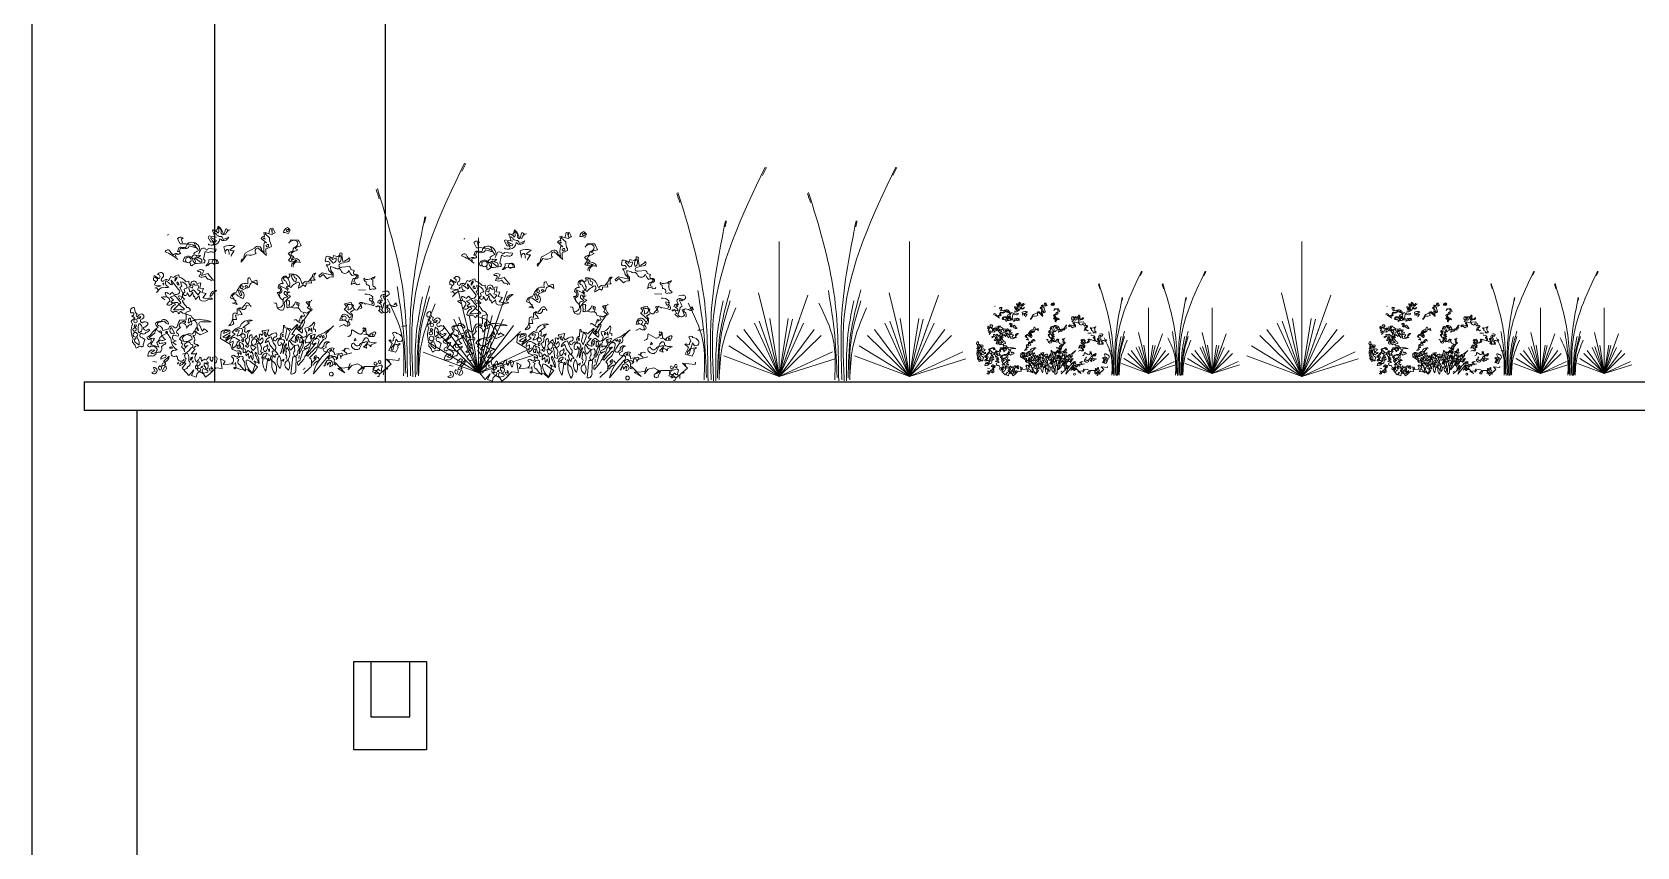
# Model space of a CAD drawing. Extents: x 152 to 700, y -120 to 84.
# Drawn here: x 219.918 to 223.679, y 76.977 to 78.886 of the extents above; entities that cross this region are included whole.
import ezdxf

# ---------------------------------------------------------------- set-up
doc = ezdxf.new("R2010")
doc.units = 0
doc.header["$LTSCALE"] = 0.03
doc.layers.get('0').update_dxf_attribs({"linetype": 'CONTINUOUS'})
doc.layers.add('VEJETACION', color=94, linetype='CONTINUOUS', lineweight=15)

# ---------------------------------------------------------------- blocks, each defined once
blk = doc.blocks.new('A$C01140E55')
at = {"layer": 'VEJETACION'}
for points in [[(0.4186, 0.7321), (0.4138, 0.7425), (0.4129, 0.7434, -0.240921), (0.4421, 0.7293), (0.4449, 0.7293, 0.236053), (0.4421, 0.7566, -0.5), (0.4571, 0.7293, 0.236053), (0.4694, 0.7208, 0.211075), (0.443, 0.7641, 0.162277), (0.4421, 0.7547), (0.4402, 0.7547, -0.383194), (0.4317, 0.7415, -0.056625), (0.4195, 0.7444), (0.4176, 0.7444)], [(0.4901, 0.7387, 0.651581), (0.4797, 0.7491, -0.045349), (0.4713, 0.719), (0.4694, 0.7208)], [(0.4769, 0.7208), (0.4825, 0.7246, -0.365204), (0.5042, 0.7444)], [(0.6877, 0.6145), (0.6444, 0.654, 0.636124), (0.6359, 0.6258, -0.212875), (0.587, 0.6192, -0.040161), (0.5597, 0.5816, -0.538727), (0.571, 0.5985, -0.038391), (0.5795, 0.6277, 0.023422), (0.6275, 0.6531, -0.778931), (0.6632, 0.6418), (0.6764, 0.6296, -0.14267), (0.6783, 0.6823), (0.6877, 0.6785), (0.6613, 0.702, -0.349304), (0.6783, 0.7114), (0.6736, 0.7312), (0.715, 0.7218, -0.186783), (0.7319, 0.7293), (0.7197, 0.7538), (0.7056, 0.7509), (0.6999, 0.7274)], [(0.6867, 0.6192, -0.04158), (0.6839, 0.6484, 0.012192), (0.7112, 0.6597, 0.248367), (0.7112, 0.6681, -0.13884), (0.7027, 0.7048), (0.6802, 0.7246), (0.6849, 0.7331)], [(0.7169, 0.7378), (0.7169, 0.7472, 0.535172), (0.714, 0.7415), (0.7169, 0.7293)], [(0.795, 0.7566, 0.315994), (0.7733, 0.7312, -0.114075), (0.7987, 0.7265), (0.8081, 0.7434), (0.7968, 0.7547)], [(0.7912, 0.7453, -0.449051), (0.7997, 0.7453, -0.780762), (0.7921, 0.7368, -0.5), (0.7884, 0.7444)], [(0.2322, 0.6079, -1.044418), (0.2369, 0.6211, -0.323349), (0.2454, 0.6201), (0.2463, 0.623), (0.2539, 0.6249, -0.840088), (0.2736, 0.655, 0.4142), (0.2793, 0.6568, -0.154678), (0.2925, 0.6794), (0.2934, 0.6804)], [(0.2623, 0.6794), (0.2558, 0.7001, 0.123093), (0.2661, 0.7011, 0.499542), (0.2379, 0.7001), (0.2511, 0.6738, -0.074951), (0.2887, 0.6728, -0.294968), (0.3442, 0.6399, 0.096375), (0.3197, 0.6258), (0.3226, 0.6164, 0.398468), (0.3094, 0.6013, -0.659393), (0.3254, 0.5769, -0.217575), (0.3132, 0.5985, 0.649521), (0.2671, 0.5947, 0.661377), (0.2774, 0.5834)], [(0.3226, 0.6794), (0.331, 0.6597, -0.489075), (0.3245, 0.655), (0.2972, 0.6644, -0.380188), (0.283, 0.6512, -0.181808), (0.2623, 0.6512, 0.224854), (0.2567, 0.6578, 0.162277), (0.2445, 0.654), (0.2379, 0.6361), (0.2463, 0.6361)], [(0.2887, 0.6757), (0.2887, 0.6728), (0.2887, 0.6757), (0.2859, 0.6719, -0.162277), (0.3075, 0.6823, -0.516235), (0.3489, 0.6314), (0.3489, 0.6343)], [(0.299, 0.5787), (0.3047, 0.575, 0.54657), (0.3094, 0.5627, -0.272095), (0.3367, 0.574), (0.3724, 0.5787, 0.677032), (0.3696, 0.5966), (0.3771, 0.6361), (0.3922, 0.6296, -0.248367), (0.4148, 0.6314, 0.452606), (0.4336, 0.6465), (0.3922, 0.6503, -0.333328), (0.3837, 0.6418, 0.430618), (0.3593, 0.6512), (0.3442, 0.622)], [(0.3941, 0.6738, 0.566177), (0.4016, 0.6691, 0.534058), (0.4214, 0.6766, 0.630219), (0.4063, 0.6823), (0.3931, 0.7067, -0.679398), (0.4035, 0.7124), (0.4355, 0.7077)], [(0.411, 0.7058, 0.926025), (0.4091, 0.6973, 0.286789), (0.4317, 0.6841), (0.4355, 0.6917, -0.120178), (0.4138, 0.703)], [(0.4251, 0.7095, 0.143021), (0.4195, 0.7293, -0.358047), (0.4374, 0.7171, 0.172546), (0.46, 0.7105, -0.123093), (0.4694, 0.6964), (0.4967, 0.7086, -0.40274), (0.4628, 0.6917, 0.082748), (0.4524, 0.7001, -0.343094), (0.4195, 0.6672)], [(0.4797, 0.6249), (0.4722, 0.6587, -0.198578), (0.5277, 0.6625), (0.5023, 0.6437, 0.173447), (0.5239, 0.638, -0.044205), (0.5108, 0.6183), (0.5089, 0.6136), (0.5108, 0.6117)], [(0.6717, 0.702), (0.6802, 0.6973, 0.276978), (0.6764, 0.7039), (0.6717, 0.702)], [(0.6905, 0.6691, -0.442368), (0.6971, 0.67, -1.516525), (0.6849, 0.6663), (0.6877, 0.6681)], [(0.8222, 0.5562, -0.61586), (0.858, 0.5797, 0.591492), (0.8194, 0.5929), (0.8119, 0.5891, -0.334061), (0.827, 0.6051), (0.811, 0.6201, -0.300079), (0.8354, 0.638), (0.8467, 0.6446), (0.8326, 0.6503, -0.24559), (0.8561, 0.6616), (0.8627, 0.6644, 0.064346), (0.8486, 0.6935), (0.8128, 0.6945), (0.8006, 0.6776, -0.216293), (0.8288, 0.6926, -0.89946), (0.8307, 0.6568, 0.265564), (0.8232, 0.6493, -0.5), (0.81, 0.6333, 0.034439), (0.7978, 0.6258), (0.8128, 0.6079), (0.7987, 0.5919, 0.461777), (0.8354, 0.5919), (0.8411, 0.5891), (0.8157, 0.5712), (0.8147, 0.5599)], [(0.2388, 0.5957, 0.094757), (0.1758, 0.6333, -0.699951), (0.2012, 0.6361, 0.222214), (0.2181, 0.6192, -0.480621), (0.2435, 0.6201), (0.2445, 0.6211)], [(0.3405, 0.6042, 0.021729), (0.3527, 0.6004, -0.356949), (0.3612, 0.5834, -0.482147), (0.348, 0.5863), (0.3245, 0.6042), (0.3376, 0.607), (0.3405, 0.6042)], [(0.412, 0.575, 0.453766), (0.395, 0.5675, -0.265564), (0.3809, 0.5637, 0.264557), (0.3969, 0.5929), (0.428, 0.5966, -0.415939), (0.444, 0.575), (0.4402, 0.575)], [(0.4167, 0.574, 0.366302), (0.4346, 0.575), (0.4374, 0.575), (0.4346, 0.5759, 1.810471), (0.4148, 0.5759, 0.099014), (0.427, 0.575), (0.4289, 0.575)], [(0.4788, 0.6343, -0.388977), (0.492, 0.6456, -0.162277), (0.4985, 0.6211)], [(1.1403, 0.4781), (1.13, 0.4828, -0.157089), (1.1469, 0.511, 0.333328), (1.1215, 0.5138, -0.128128), (1.1045, 0.5411, -0.797302), (1.0641, 0.5411), (1.0547, 0.5515, -0.408356), (1.034, 0.5524), (1.0123, 0.5599, 0.259506), (1.0246, 0.5251), (1.0246, 0.5063, 0.302765), (0.9954, 0.4969), (0.9737, 0.5185), (0.9568, 0.5053), (0.953, 0.5129), (0.969, 0.527), (1.0217, 0.5157, 0.117401), (1.0029, 0.5392, 0.173203), (0.9897, 0.5684), (1.0067, 0.5684, 0.806671), (0.9926, 0.5834, -0.276978), (0.9841, 0.5891), (0.9888, 0.6107, -0.330963), (1.0227, 0.5957), (1.0396, 0.6032, -0.419418), (1.0246, 0.5759), (1.0029, 0.6023), (1.0246, 0.6051), (1.0264, 0.6154), (1.0377, 0.6117)], [(1.0424, 0.6107, 0.600372), (1.0584, 0.6277, -0.753342), (1.0697, 0.6164), (1.0735, 0.5844, 0.194229), (1.1055, 0.6042, -0.678314), (1.0961, 0.5834, 0.051498), (1.0575, 0.5722, 0.881622), (1.0688, 0.5562), (1.1074, 0.559, -0.201935), (1.1149, 0.5439), (1.1318, 0.5392), (1.1309, 0.5364, 0.881622), (1.1422, 0.5204, -1.244614), (1.1347, 0.4997, 0.436066), (1.1215, 0.4865), (1.1158, 0.4686, -0.359619), (1.1394, 0.4715, 0.522507), (1.1591, 0.4724)], [(1.0613, 0.6154, -0.434998), (1.0547, 0.5797, -0.383423), (1.0613, 0.6154)], [(0.1268, 0.4828, 0.326447), (0.1146, 0.4903), (0.1165, 0.4931, -0.099014), (0.1155, 0.4988), (0.1165, 0.5025, -0.522827), (0.1306, 0.5006), (0.1334, 0.4997, -0.276978), (0.1363, 0.4893, -0.123093), (0.1268, 0.4818, -0.350769), (0.1231, 0.4724, 0.4142), (0.1221, 0.4658), (0.1494, 0.463)], [(0.173, 0.3915), (0.156, 0.4037, -0.294098), (0.1955, 0.3981, -0.441696), (0.1927, 0.3793), (0.1842, 0.3651, 0.332855), (0.2106, 0.3727, -0.375732), (0.2275, 0.3661, 0.339447), (0.2031, 0.3369, 0.128281), (0.2162, 0.3275, -0.578079), (0.2435, 0.3209, 0.276978), (0.2501, 0.3247), (0.2511, 0.3331, 0.124008), (0.2783, 0.319), (0.2812, 0.3294), (0.3019, 0.335, 0.463104), (0.2849, 0.3529, -0.025284), (0.2623, 0.384), (0.2623, 0.3877), (0.2755, 0.3952, -0.779266), (0.2755, 0.4291), (0.2708, 0.4451, 0.118973), (0.2868, 0.4526, 0.363647), (0.252, 0.4828), (0.2595, 0.4602), (0.2501, 0.4526), (0.2642, 0.4263, -0.5), (0.268, 0.4188, 0.970154), (0.2859, 0.4254), (0.2868, 0.4272), (0.299, 0.4075, 0.208466), (0.3113, 0.4282, -0.5), (0.315, 0.4282, 0.056854), (0.3197, 0.4056), (0.3235, 0.4103), (0.3292, 0.3934), (0.348, 0.4112), (0.3508, 0.3905, 0.333328), (0.3903, 0.3905), (0.4148, 0.3952, 0.334427), (0.3894, 0.3962), (0.3659, 0.4009), (0.3828, 0.4235), (0.3602, 0.4282), (0.3696, 0.4489), (0.3508, 0.4508), (0.3564, 0.4762), (0.3348, 0.4734, 1.125015), (0.3066, 0.4658), (0.3028, 0.4611, -0.162277), (0.2953, 0.4856), (0.2802, 0.4828, 0.14122), (0.2463, 0.5053), (0.2435, 0.5176, 0.106674), (0.2153, 0.5035), (0.204, 0.5082), (0.1927, 0.4875, 0.62291), (0.1673, 0.4846, -0.972748), (0.1607, 0.5016, 0.276978), (0.1664, 0.5204, 0.613373), (0.1372, 0.5195, -0.688248), (0.1447, 0.4978), (0.1193, 0.5138), (0.1174, 0.5091)], [(0.1824, 0.4065), (0.1748, 0.4244, -0.563461), (0.1899, 0.4235), (0.2002, 0.4178, -0.132751), (0.2125, 0.4291, 0.770752), (0.2492, 0.4348), (0.2059, 0.4912, 0.176163), (0.2097, 0.4752, -0.659393), (0.2078, 0.4668, -0.051254), (0.1918, 0.4781, 0.123093), (0.1795, 0.4865, 0.535172), (0.1937, 0.4564, -0.225418), (0.1692, 0.4545, 0.260452), (0.1438, 0.4414), (0.1306, 0.4282, 1.152542), (0.1221, 0.4498)], [(0.2256, 0.4865), (0.2247, 0.4846, -0.369919), (0.2351, 0.5063, -0.265564), (0.2313, 0.4959), (0.2256, 0.4865)], [(0.4195, 0.4884), (0.3913, 0.5242), (0.3593, 0.5148), (0.3706, 0.5383, 0.323273), (0.3386, 0.5392), (0.3423, 0.5336, -1.034378), (0.3508, 0.5166), (0.348, 0.5091, 0.280991), (0.3781, 0.5101), (0.3913, 0.495, -0.26123), (0.4101, 0.4875)], [(0.5239, 0.3924), (0.5051, 0.4018, -0.357925), (0.5343, 0.4282, -0.02861), (0.5578, 0.4668, -0.284912), (0.5936, 0.4715, -0.072906), (0.5936, 0.4978, -0.350769), (0.6039, 0.5016), (0.6143, 0.4818), (0.6388, 0.4903), (0.6425, 0.4677, -0.042465), (0.6275, 0.4781, 0.482147), (0.6011, 0.4583), (0.5964, 0.4536)], [(0.8062, 0.5213, -0.4021), (0.8646, 0.479, 0.236053), (0.8702, 0.4724, -0.350769), (0.9004, 0.4837), (0.9201, 0.5082, -0.513931), (0.938, 0.5251, 0.519897), (0.9333, 0.4912), (0.9116, 0.4903), (0.9154, 0.4752), (0.8891, 0.4762, -0.233566), (0.8834, 0.4592), (0.874, 0.4668, -0.081039), (0.8495, 0.4508), (0.8477, 0.4508), (0.8495, 0.4508, -0.147995), (0.8542, 0.4668, 0.442368), (0.8495, 0.4809, 0.265564), (0.8345, 0.4734, 0.169403), (0.811, 0.4536), (0.8015, 0.4602, 0.349014), (0.8034, 0.4818, 0.066803), (0.7884, 0.511, 0.501038), (0.7648, 0.4893), (0.7724, 0.4734, 0.492294), (0.747, 0.4508, -0.5), (0.7583, 0.4357, -0.4142), (0.7413, 0.4282, 0.138321), (0.7696, 0.3896, -0.529709), (0.7488, 0.3501)], [(0.8006, 0.5213), (0.8025, 0.5204, -1.00415), (0.7884, 0.5053, 1.247116), (0.7837, 0.4865), (0.7987, 0.4592), (0.7874, 0.4564), (0.7987, 0.4451)], [(0.8204, 0.5185, 0.54657), (0.8157, 0.5063, 0.310577), (0.8354, 0.4828), (0.8401, 0.4997, -0.131805), (0.8288, 0.5044), (0.8251, 0.5185)], [(1.225, 0.5053), (1.2194, 0.4941, -0.4142), (1.2259, 0.4922, 0.112411), (1.2278, 0.4592, -0.302765), (1.2363, 0.4555, -0.099014), (1.241, 0.4498, -0.357651), (1.2222, 0.447, -0.463791), (1.2081, 0.4461, 0.593826), (1.193, 0.4677), (1.1911, 0.4846, -0.62767), (1.1827, 0.5006, 0.457672), (1.1939, 0.4941, 0.184982), (1.2203, 0.5006), (1.2353, 0.5072), (1.2382, 0.5091), (1.2288, 0.4969)], [(0.1551, 0.4621, 0.093063), (0.1278, 0.4526)], [(0.1673, 0.4705, 0.618027), (0.1664, 0.4752, 0.162277), (0.1635, 0.4715), (0.1673, 0.4658)], [(0.2445, 0.368, -0.033035), (0.2727, 0.3435, -0.399994), (0.2539, 0.3435, -0.122452), (0.2172, 0.3407, 0.012192), (0.2539, 0.3764, 0.056335), (0.2407, 0.3924, 0.100357), (0.2219, 0.4131), (0.2002, 0.4037), (0.2172, 0.3915), (0.204, 0.3802, 0.349121), (0.2228, 0.3783), (0.2388, 0.3783), (0.2445, 0.368)], [(0.2454, 0.4677, -1), (0.2388, 0.4818), (0.2463, 0.4658)], [(0.2445, 0.4028), (0.2407, 0.4094, -0.309357), (0.2529, 0.4094, -0.468369), (0.2586, 0.3971, -0.763794), (0.2482, 0.3971), (0.2463, 0.4)], [(0.315, 0.4639, -0.480621), (0.3197, 0.4724, 0.516449), (0.3405, 0.4677, -0.249695), (0.3395, 0.4414, -0.105927), (0.3536, 0.4329), (0.3414, 0.4169), (0.3188, 0.4423, -0.054871), (0.3019, 0.431, -0.192581), (0.2962, 0.4583), (0.3141, 0.4498), (0.315, 0.4611)], [(0.4355, 0.4367), (0.4364, 0.4367, 0.20787), (0.411, 0.4122), (0.4026, 0.4075, -0.455139), (0.4346, 0.4376), (0.4355, 0.4367)], [(0.5861, 0.4545, -0.618027), (0.5804, 0.4621, -0.649872), (0.5926, 0.4536), (0.5926, 0.4517, 0.048447), (0.5635, 0.4395, 0.291199), (0.5635, 0.4329, -0.493149), (0.5682, 0.3971, -0.073044), (0.5381, 0.4159, 0.819794), (0.5164, 0.4075, 0.07692), (0.5324, 0.3821, 0.333328), (0.5324, 0.3877), (0.5287, 0.3896)], [(0.5465, 0.4385, -0.302765), (0.5531, 0.4404), (0.5625, 0.4159, -0.816528), (0.5522, 0.4169), (0.5446, 0.4376)], [(0.5635, 0.4639, 0.326447), (0.5559, 0.4517, 1.475342), (0.5654, 0.4621)], [(0.8053, 0.4319, -0.243835), (0.7959, 0.4282, -0.263626), (0.7893, 0.4197), (0.8091, 0.4094), (0.7884, 0.3915, -0.535172), (0.7855, 0.3868, 0.371796), (0.779, 0.3651, -0.090164), (0.7733, 0.3407, -0.594772), (0.7404, 0.3661, 0.312363), (0.7347, 0.3745), (0.7253, 0.3755)], [(0.7696, 0.3896, 0.333328), (0.7733, 0.3943, -0.5), (0.7771, 0.4009), (0.795, 0.4065), (0.7771, 0.4207, -0.099014), (0.7799, 0.4338), (0.7865, 0.4338, 0.663971), (0.7968, 0.4301, 0.376755), (0.7808, 0.4498), (0.7573, 0.4621, 0.5), (0.7573, 0.4545, -0.682281), (0.7507, 0.4207), (0.7545, 0.4094)], [(1.1855, 0.4197, -0.247742), (1.225, 0.4056, 0.207977), (1.225, 0.3962), (1.2288, 0.3952)], [(1.2993, 0.4112), (1.2937, 0.4103, 0.686798), (1.2645, 0.4056), (1.2739, 0.3858, 0.648468), (1.2504, 0.3764, -0.37442), (1.272, 0.3529), (1.2513, 0.3623, -0.236053), (1.2504, 0.3585), (1.2457, 0.3595), (1.2457, 0.3557), (1.241, 0.3557, -0.4142), (1.2429, 0.3595)], [(1.3445, 0.3595, -0.369919), (1.3238, 0.3614, 0.264481), (1.2918, 0.3604), (1.304, 0.3341, -0.666656), (1.2702, 0.3397, 0.123093), (1.2815, 0.3717), (1.2918, 0.3793, -0.027252), (1.2777, 0.4075, -0.720749), (1.2815, 0.4103), (1.2909, 0.4056, 0.03653), (1.3078, 0.4178, 0.769547), (1.2899, 0.4329), (1.2749, 0.431)], [(0.0073, 0.3096, 0.475967), (0.0167, 0.3218, 0.663971), (0.0102, 0.3247), (0.0026, 0.3247, -0.578598), (0.0177, 0.3529), (0.0243, 0.3266, -0.062256), (0.0337, 0.3209, 0.15036), (0.029, 0.3077), (0.0356, 0.3049, -0.28447), (0.0563, 0.32, -0.892212), (0.0553, 0.2936, 0.789642), (0.061, 0.2748, -0.497391), (0.0892, 0.2701, -0.176483), (0.0657, 0.2503, 0.748825), (0.0901, 0.2419), (0.0977, 0.24, -0.225281), (0.0779, 0.2259, -0.647598), (0.0563, 0.223, 0.955292), (0.06, 0.1995), (0.0723, 0.1901), (0.0638, 0.1638, -1), (0.0525, 0.1562, 0.125122), (0.029, 0.1468, -0.137939), (0.0233, 0.1619, -0.062256), (0.0102, 0.1769, -0.18132), (0.013, 0.192, -0.210037), (0.0102, 0.2682), (0.0036, 0.2833), (0.0214, 0.3002), (0.0055, 0.3106)], [(0.6096, 0.3576, -0.140045), (0.5992, 0.3717, 0.57489), (0.5776, 0.3661), (0.5635, 0.3491, 0.29335), (0.539, 0.3435), (0.5399, 0.3209), (0.5296, 0.3247, 0.477875), (0.5174, 0.3087, -0.21463), (0.5145, 0.2889, -0.178345), (0.4995, 0.2635), (0.4976, 0.2597, 0.217789), (0.5221, 0.272), (0.5164, 0.2917), (0.5362, 0.2908), (0.5305, 0.3134), (0.5644, 0.3162, 0.213028), (0.5484, 0.3369, -0.817993), (0.5606, 0.3435, 0.658905), (0.5851, 0.3623), (0.5964, 0.3614)], [(0.8448, 0.3774), (0.8345, 0.3802, -0.35936), (0.7959, 0.352, -0.872879), (0.7903, 0.3557), (0.7893, 0.3877, -0.762802), (0.8034, 0.3764, -0.205246), (0.8006, 0.3633), (0.8034, 0.3529)], [(0.811, 0.3538), (0.8307, 0.3482, -0.510468), (0.8599, 0.3341), (0.8702, 0.3294)], [(0.8505, 0.2823, 0.4142), (0.8561, 0.2946, -0.085083), (0.8655, 0.3115, 0.409286), (0.8815, 0.3106), (0.874, 0.3275, -0.286789), (0.89, 0.3228, -0.035156), (0.9088, 0.335), (0.9098, 0.3407), (0.8938, 0.352, 0.308105), (0.9013, 0.3633), (0.8881, 0.3783, -0.220123), (0.9041, 0.3802), (0.906, 0.3783), (0.9107, 0.383, 0.907883), (0.9051, 0.3708, 0.222046), (0.9182, 0.3416, -0.523941), (0.9088, 0.335), (0.8768, 0.2889, -0.099014), (0.8815, 0.2833, -0.106323), (0.8646, 0.2475, -0.326889), (0.8684, 0.223), (0.8674, 0.2221), (0.8411, 0.2447), (0.8618, 0.2644, -0.165176), (0.8731, 0.2899, -0.200851), (0.8674, 0.2729, -0.173203), (0.8486, 0.2804), (0.8354, 0.2917, 0.236053), (0.8298, 0.288), (0.826, 0.2899)], [(0.8514, 0.3614, -0.178345), (0.8411, 0.367, -0.817993), (0.8533, 0.3736), (0.8505, 0.3651)], [(1.0575, 0.256), (1.0782, 0.2663, 0.25), (1.1027, 0.2588, 0.663467), (1.1008, 0.2814, -0.148178), (1.1083, 0.2955), (1.1187, 0.288, 0.057068), (1.1224, 0.3162, -0.099014), (1.1121, 0.3284), (1.129, 0.3397)], [(1.0716, 0.288), (1.0594, 0.287, -0.159866), (1.0716, 0.3153, -0.443787), (1.1045, 0.3021, 1.153), (1.1093, 0.319), (1.081, 0.3444, 0.251633), (1.0923, 0.3557), (1.0829, 0.3708, -0.035156), (1.114, 0.3774), (1.1168, 0.3774, 0.326782), (1.1281, 0.3633, 0.618027), (1.1478, 0.3397, -0.102722), (1.1629, 0.3604, 0.333328), (1.1544, 0.3745, -0.346832), (1.1845, 0.3717, -0.064789), (1.2231, 0.3633, 0.5), (1.2325, 0.3651, 0.287735), (1.2231, 0.3877), (1.2241, 0.3924)], [(1.1215, 0.3651, -0.489075), (1.0998, 0.3397, 0.257034), (1.0942, 0.368, -0.076462), (1.1158, 0.3661), (1.1196, 0.3651)], [(1.177, 0.3755, 0.092926), (1.1657, 0.3698), (1.1704, 0.351), (1.1591, 0.3454)], [(1.2203, 0.3981), (1.209, 0.4, 0.37204), (1.2194, 0.384), (1.2241, 0.3727), (1.2194, 0.3698)], [(1.3031, 0.3642, 0.656815), (1.3097, 0.3463, -0.053406), (1.3125, 0.3266), (1.3078, 0.3247)], [(1.3313, 0.3642, -0.132751), (1.3436, 0.3755, -0.5), (1.3436, 0.3717), (1.3417, 0.3708), (1.3492, 0.3604)], [(0.0233, 0.2663), (0.0214, 0.2663), (0.0177, 0.2569, -0.38205), (0.0243, 0.2494, -0.618027), (0.028, 0.2409, -1.341293), (0.013, 0.2456, 0.132751), (0.0309, 0.2607), (0.0262, 0.2644)], [(0.0525, 0.3077, -0.637756), (0.0327, 0.2983), (0.0497, 0.3068)], [(0.0431, 0.272, -0.432632), (0.0553, 0.2334), (0.0422, 0.224, -0.173904), (0.0422, 0.2673), (0.0431, 0.2692)], [(0.3282, 0.2334, 0.068298), (0.3517, 0.2146), (0.3913, 0.2315, 0.035156), (0.3724, 0.2437), (0.363, 0.2334), (0.3508, 0.2607, -0.984375), (0.3612, 0.2795), (0.4073, 0.2804, 0.108856), (0.3724, 0.288), (0.348, 0.2936, -0.448303), (0.3066, 0.3096), (0.2812, 0.3181), (0.2821, 0.2899), (0.2492, 0.288, 0.080551), (0.2341, 0.2522, -0.524551), (0.2153, 0.2569, 0.59317), (0.1937, 0.2447), (0.1626, 0.2362, 0.390503), (0.141, 0.2607, -0.868866), (0.1466, 0.2776), (0.1711, 0.2823, 0.173203), (0.1927, 0.2682, 0.499069), (0.1598, 0.2899, -0.72995), (0.1457, 0.2833, 0.115616), (0.1268, 0.2729, 0.276978), (0.1391, 0.2522, 0.033035), (0.1108, 0.2277, -0.228363), (0.0826, 0.2023, 0.456192), (0.1043, 0.1901, -0.433426), (0.0892, 0.1666, 1.078903), (0.1024, 0.1562, -0.36409), (0.1344, 0.1421, -0.580322), (0.1033, 0.1224), (0.1231, 0.1365), (0.108, 0.1374, 0.321106), (0.0873, 0.1082, 0.566177), (0.0939, 0.1064, -0.211075), (0.1118, 0.1064, 0.243835), (0.1306, 0.1224, -0.145935), (0.1504, 0.1271, 0.321701), (0.156, 0.1553, -0.013153), (0.1758, 0.1675, 0.333328), (0.1786, 0.176, -0.053406), (0.1475, 0.1703, -1.029831), (0.1588, 0.1854, 0.141342), (0.1777, 0.1901, -0.23027), (0.1617, 0.2108), (0.1871, 0.2249), (0.1852, 0.2325), (0.1767, 0.2268, -0.215332), (0.1974, 0.2042, -0.302765), (0.2049, 0.1816, 0.214661), (0.2351, 0.1374, -0.032745), (0.2144, 0.1346, 1.185196), (0.2313, 0.1082, -0.115112), (0.2379, 0.0951, 0.379791), (0.2511, 0.081, 0.362045), (0.2708, 0.0913)], [(0.2097, 0.2485), (0.2078, 0.2503, 0.940445), (0.2219, 0.2202), (0.2106, 0.2456)], [(0.2304, 0.1628), (0.2125, 0.1769), (0.2304, 0.1835, -0.43013), (0.2115, 0.2042, -0.263626), (0.2181, 0.2127), (0.2416, 0.207, 0.489075), (0.2379, 0.2212, -0.178345), (0.2332, 0.2287, -0.14975), (0.252, 0.2513, -0.856918), (0.2633, 0.2748, -0.338852), (0.284, 0.2503), (0.283, 0.2475, -0.055374), (0.2981, 0.2644), (0.3085, 0.2654, 0.195877), (0.3075, 0.2795, -0.724503), (0.332, 0.2767, -0.43483), (0.3301, 0.2466, 0.345184), (0.3301, 0.2193, -0.544022), (0.3179, 0.2108), (0.315, 0.2089, -0.362045), (0.3245, 0.1854, 0.396576), (0.3254, 0.1685, 0.236053), (0.3376, 0.1656), (0.3452, 0.1581, 0.401123), (0.3188, 0.1449), (0.3263, 0.1412), (0.3075, 0.1186, 0.137604), (0.3357, 0.1205, 0.396027), (0.332, 0.0781, 0.180374), (0.3508, 0.1007, -0.463791), (0.3574, 0.0932), (0.3583, 0.081, 0.051575), (0.3743, 0.0904), (0.3837, 0.0857, -0.023788), (0.395, 0.1035), (0.4044, 0.1017, 0.368179), (0.411, 0.0791, 0.264557), (0.4148, 0.0998), (0.4195, 0.1017)], [(0.2595, 0.2823), (0.2765, 0.2757, 0.5), (0.2765, 0.2833), (0.2652, 0.2823)], [(0.2925, 0.2833, -0.350769), (0.3009, 0.2993, -0.561172), (0.2915, 0.2739), (0.2915, 0.2804)], [(0.3395, 0.2494, 0.292984), (0.3376, 0.2372), (0.3433, 0.2353), (0.3395, 0.2513)], [(0.6124, 0.2861), (0.6115, 0.288, 0.262833), (0.5606, 0.2692), (0.5531, 0.2541, 0.194489), (0.5145, 0.2268), (0.5287, 0.2174), (0.4844, 0.1845, -0.535172), (0.4835, 0.191), (0.5042, 0.2099), (0.4995, 0.2146, -0.445358), (0.4675, 0.2014, -0.112671), (0.4985, 0.2212, 0.498764), (0.4995, 0.2381, 0.269211), (0.4581, 0.2287), (0.4553, 0.1958), (0.5061, 0.1656, 0.212448), (0.5164, 0.1402), (0.5371, 0.1318, -0.669449), (0.5597, 0.1139, 0.362045), (0.5418, 0.1224, -1.319412), (0.5258, 0.1092, 0.480621), (0.5108, 0.1035, -0.538818), (0.5136, 0.0706), (0.5108, 0.0706)], [(0.5569, 0.2466, 0.162277), (0.539, 0.24, 0.463791), (0.5324, 0.2325), (0.5334, 0.2306), (0.5503, 0.2353, -0.058853), (0.5371, 0.2089, 0.588898), (0.5635, 0.2456), (0.5597, 0.2466)], [(0.6651, 0.1252), (0.6595, 0.1139), (0.6463, 0.1186), (0.6444, 0.1534, -0.355026), (0.6425, 0.1694, 0.788391), (0.666, 0.1995), (0.6547, 0.1863, -0.312881), (0.6369, 0.2099, -0.116058), (0.618, 0.1967, -0.265564), (0.6143, 0.2005, 0.226822), (0.6133, 0.2136, 0.49527), (0.6049, 0.2108, 0.295303), (0.6011, 0.1929, -0.346893), (0.5804, 0.1581), (0.5936, 0.1496), (0.5992, 0.16, -0.244461), (0.5804, 0.191, 0.215332), (0.5917, 0.2014, -0.236053), (0.6049, 0.2381), (0.5936, 0.2353, -0.59729), (0.5766, 0.2306), (0.5804, 0.2494), (0.5766, 0.2503)], [(0.7601, 0.1769, -0.931778), (0.7479, 0.1619, -0.45929), (0.763, 0.1976, -0.660172), (0.7724, 0.2259), (0.7733, 0.2616, -0.442368), (0.7808, 0.256, 0.4142), (0.7846, 0.2494), (0.8072, 0.2456, 0.219635), (0.8138, 0.2381), (0.8429, 0.2663, -0.333328), (0.8458, 0.2635), (0.8157, 0.2165), (0.8307, 0.2146), (0.81, 0.191, 0.188675), (0.8335, 0.176), (0.8354, 0.1769), (0.8364, 0.176, -0.420059), (0.8514, 0.2174), (0.8731, 0.2005, 0.685608), (0.8853, 0.2343), (0.8825, 0.2485, 0.263565), (0.9267, 0.2786, -0.49028), (0.9286, 0.2626), (0.9239, 0.2428, -0.205246), (0.9361, 0.24), (0.9352, 0.2296)], [(0.7903, 0.1835), (0.7818, 0.2014, 0.065445), (0.7903, 0.2428, -0.659393), (0.7997, 0.24, -0.236053), (0.8072, 0.2287), (0.7903, 0.1835)], [(0.8524, 0.2372, 0.659393), (0.8561, 0.2541, 0.139038), (0.8514, 0.239), (0.8524, 0.2372)], [(1.0283, 0.2597, -0.032425), (0.9766, 0.2221, 0.210526), (0.9352, 0.1929, 0.557053), (0.9248, 0.1628, -0.431534), (0.9389, 0.1722, 0.015289), (0.89, 0.112, 0.162277), (0.8975, 0.1064, -0.030579), (0.9399, 0.1515, -0.355026), (0.9446, 0.1449, -0.161758), (0.9248, 0.1177), (0.906, 0.0979, -0.32045), (0.9154, 0.0725, -0.099014), (0.9145, 0.0621, -0.46698), (0.9098, 0.0499), (0.8759, 0.0179)], [(0.8994, 0.2325), (0.8994, 0.2381), (0.9032, 0.2362, 0.302765), (0.9051, 0.2437, 0.265564), (0.9013, 0.2475), (0.8994, 0.2409)], [(0.9145, 0.2475, 0.195877), (0.9135, 0.2334, 0.4142), (0.9182, 0.2334), (0.9145, 0.2494)], [(1.018, 0.2513), (0.9879, 0.2183, -0.63649), (0.9756, 0.191, 0.04776), (0.9512, 0.1534, 0.639832), (0.9719, 0.1515), (0.9785, 0.1562, -0.689148), (1.0057, 0.176, 0.369919), (0.9888, 0.1628, 0.225418), (0.9897, 0.1506), (0.9747, 0.1431, 0.638885), (0.9935, 0.1299, -0.813461), (0.9973, 0.1045), (0.9248, 0.017, -0.173706), (0.9935, 0.1271, -0.490295), (1.0302, 0.1449), (1.0217, 0.1299, -0.489075), (1.0302, 0.1148), (1.0679, 0.1205), (1.0726, 0.1158)], [(1.098, 0.2569, 0.559616), (1.0754, 0.2889, -0.630219), (1.0735, 0.3068, -0.808411), (1.0895, 0.2936), (1.0848, 0.2908)], [(1.0989, 0.2052, 0.444092), (1.1177, 0.2315, -0.197815), (1.1205, 0.239), (1.1554, 0.2183, 0.607483), (1.1761, 0.2343), (1.177, 0.239), (1.1817, 0.2306, 0.589737), (1.1817, 0.2466, -0.60791), (1.1902, 0.2437), (1.1921, 0.2193, -0.177399), (1.2062, 0.2061), (1.2316, 0.2052), (1.241, 0.224, 0.765594), (1.225, 0.223, 0.420074), (1.2099, 0.2089), (1.2128, 0.207), (1.2043, 0.2136)], [(1.1779, 0.2503, -0.173203), (1.1751, 0.2437)], [(1.3981, 0.2616, -0.081085), (1.3718, 0.2569)], [(0.0365, 0.1986, 0.975662), (0.0299, 0.1722), (0.0431, 0.1619, 0.17128), (0.0374, 0.1958)], [(0.1504, 0.2268), (0.1504, 0.2249), (0.1522, 0.224, -0.051575), (0.1466, 0.2325, -0.580322), (0.1579, 0.2259, 0.442368), (0.157, 0.2193, -0.445358), (0.1475, 0.2005, -0.177689), (0.1334, 0.176, 0.15036), (0.1381, 0.1628), (0.1438, 0.1515), (0.1033, 0.1656, 0.019806), (0.1212, 0.1948, 0.195877), (0.1071, 0.1958, -0.32045), (0.0948, 0.2005), (0.1221, 0.223, -0.171616), (0.1287, 0.239, -0.427887), (0.14, 0.2315), (0.1466, 0.2277)], [(0.2774, 0.2146, 0.203552), (0.2473, 0.1929), (0.2605, 0.1826), (0.2567, 0.1741), (0.2652, 0.1675), (0.2576, 0.1534, -0.169113), (0.2727, 0.1289)], [(0.2633, 0.1167, 0.179703), (0.3066, 0.1478, 1.048752), (0.3056, 0.1666, 0.319077), (0.2821, 0.1807), (0.2708, 0.1788), (0.2605, 0.1976, -0.261322), (0.3038, 0.2193, 0.45993), (0.3188, 0.2259), (0.3235, 0.2343)], [(0.2849, 0.2155, 0.15036), (0.2943, 0.2127, -0.384125), (0.3122, 0.1939), (0.2755, 0.1685), (0.2718, 0.1572, 0.045349), (0.2868, 0.1581), (0.2915, 0.16)], [(0.4938, 0.2296, 0.541687), (0.4872, 0.2353, 0.576218), (0.4713, 0.2202), (0.491, 0.2287)], [(0.5305, 0.1986, 0.456619), (0.5051, 0.1873, 0.205246), (0.5023, 0.1741), (0.5192, 0.1826, -0.146759), (0.5164, 0.1638), (0.5183, 0.1468, 0.245285), (0.5399, 0.1769), (0.5531, 0.1854), (0.5334, 0.1967)], [(0.5691, 0.1384), (0.5691, 0.1252, 1.877945), (0.5672, 0.1412, -0.4142), (0.5578, 0.1506), (0.5494, 0.1741, -0.674286), (0.5691, 0.1478), (0.5691, 0.1449)], [(0.5635, 0.1901, -0.5), (0.571, 0.1901, -0.582718), (0.5691, 0.1807), (0.5672, 0.1807), (0.5616, 0.1892)], [(0.6096, 0.1619), (0.635, 0.1515), (0.6199, 0.1346, -0.284134), (0.6096, 0.1619), (0.6086, 0.1628), (0.6096, 0.1619)], [(0.6265, 0.1939, -0.630219), (0.6369, 0.1845, -0.40654), (0.6218, 0.16, -0.689621), (0.6265, 0.1939)], [(0.7705, 0.1572, -0.149368), (0.779, 0.1751, 0.589905), (0.7583, 0.191), (0.7564, 0.1967, 0.490158), (0.7357, 0.1845, -1.060547), (0.7281, 0.2014, 0.776093), (0.7347, 0.224, 0.142365), (0.6999, 0.208), (0.6914, 0.2193), (0.699, 0.24), (0.6642, 0.2343, -0.50354), (0.6632, 0.2099, 0.628937), (0.65, 0.2165, -0.265564), (0.6425, 0.1826, -0.169571), (0.6623, 0.1506, -0.119873), (0.6576, 0.128), (0.6707, 0.1252)], [(0.6933, 0.1647, -0.297256), (0.6802, 0.128, -0.782791), (0.6877, 0.1562), (0.6914, 0.1619)], [(0.6877, 0.207), (0.6877, 0.2052, -0.602081), (0.6802, 0.2287), (0.6877, 0.207)], [(0.731, 0.1336), (0.746, 0.1148, -0.204086), (0.7319, 0.1139), (0.731, 0.0988, -0.226822), (0.7169, 0.128), (0.7169, 0.1318, 0.749039), (0.7291, 0.1628, -0.077942), (0.7121, 0.2042, 0.34404), (0.6802, 0.1732), (0.6971, 0.1845, -0.080353), (0.7046, 0.1638), (0.7253, 0.1374)], [(0.7648, 0.1713, -0.272202), (0.7658, 0.1402, -0.236053), (0.7611, 0.1252), (0.7592, 0.1186)], [(0.7724, 0.2118), (0.7714, 0.2174, 0.663971), (0.7677, 0.208), (0.7714, 0.208), (0.7714, 0.2033)], [(0.7724, 0.1177, -0.079437), (0.778, 0.1562), (0.7865, 0.1685, -0.618027), (0.7884, 0.1647), (0.7724, 0.1177)], [(0.8307, 0.16), (0.8467, 0.1628, -0.352936), (0.8467, 0.1308, -0.5103), (0.8204, 0.1035), (0.811, 0.016, 0.554825), (0.8354, 0.0424), (0.8382, 0.1017, -0.628204), (0.8317, 0.1327, -0.044617), (0.8288, 0.1534, 0.4142), (0.8307, 0.16, 0.205246), (0.8185, 0.1628), (0.8025, 0.1863, 0.298126), (0.81, 0.1365), (0.8307, 0.16)], [(0.8439, 0.1807, -0.592255), (0.8495, 0.2052, -0.099731), (0.8448, 0.1835), (0.8439, 0.1807)], [(0.9013, 0.1496), (0.8721, 0.1336), (0.8571, 0.0828, 0.621735), (0.8477, 0.0593), (0.8759, 0.0904, -0.145264), (0.89, 0.1148, -0.318115), (0.8985, 0.1318), (0.9145, 0.1694, 0.4142), (0.8853, 0.1722, -0.3983), (0.9211, 0.224)], [(0.8552, 0.1186, -0.174072), (0.8787, 0.1882, -0.088486), (0.858, 0.1242)], [(0.858, 0.1958, -0.4142), (0.8608, 0.2023, -0.738571), (0.8561, 0.1732), (0.8571, 0.1929)], [(0.9163, 0.2118, 0.240036), (0.9192, 0.192, 0.2379), (0.9342, 0.2174), (0.9079, 0.2089), (0.9154, 0.1826), (0.9051, 0.1769, -0.236053), (0.906, 0.1722, -0.178345), (0.8796, 0.1525), (0.8778, 0.144, -0.026764), (0.8975, 0.1478), (0.8956, 0.1487)], [(0.9295, 0.2023, -0.062256), (0.9352, 0.1929, -0.882339), (0.9512, 0.1769), (0.9455, 0.1515)], [(0.9625, 0.2099), (0.9653, 0.2099, -0.707504), (0.954, 0.2033), (0.9596, 0.208)], [(0.9709, 0.2042, -0.380188), (0.9775, 0.2099), (0.9803, 0.2033), (0.9709, 0.1967), (0.9709, 0.2014)], [(1.1375, 0.1619, -0.319077), (1.1309, 0.1722, 0.777725), (1.1234, 0.1496, 0.455246), (1.1582, 0.1449), (1.1714, 0.1713), (1.1695, 0.1732, 0.25296), (1.1601, 0.1656, -0.489075), (1.1375, 0.1619)], [(1.2419, 0.1741), (1.2175, 0.1628, -0.162277), (1.2156, 0.1534, 0.291199), (1.1977, 0.1647, 0.630219), (1.1958, 0.1468), (1.1779, 0.1525), (1.1996, 0.1741, 0.4142), (1.1892, 0.1788, -0.124695), (1.1732, 0.1751, -0.156006), (1.1892, 0.1986, -0.597885), (1.2024, 0.1835, 0.261948), (1.2335, 0.1751), (1.2401, 0.1732), (1.241, 0.1751), (1.2419, 0.1741)], [(1.2269, 0.2155, 1), (1.2231, 0.2118), (1.225, 0.2099), (1.2269, 0.2155)], [(1.3445, 0.192), (1.3276, 0.1374), (1.321, 0.1346), (1.3182, 0.1487), (1.336, 0.1666, 0.182709), (1.3605, 0.1694, 0.162277), (1.3643, 0.1666), (1.3492, 0.1572, -0.442368), (1.3511, 0.144), (1.3417, 0.1261), (1.3069, 0.1355), (1.3238, 0.1694), (1.3059, 0.1863), (1.3144, 0.1892, 0.608597), (1.3266, 0.1845), (1.3295, 0.1854, -0.302765), (1.3351, 0.2023), (1.3247, 0.223, -0.435272), (1.3464, 0.2212, -0.199997), (1.3737, 0.2033, -0.39035), (1.3709, 0.1816), (1.3539, 0.1788), (1.3445, 0.1929), (1.3445, 0.192)], [(0.1682, 0.0969, 0.403595), (0.1805, 0.1064, 0.566177), (0.1654, 0.1092, 0.2939), (0.1532, 0.0904), (0.1654, 0.0951)], [(0.1739, 0.0762, 0.335266), (0.1946, 0.1054), (0.1664, 0.0791, -0.380188), (0.1777, 0.0659, -0.218826), (0.1579, 0.0574, -0.173203), (0.1635, 0.0706), (0.173, 0.0725)], [(0.2068, 0.1543, 0.25296), (0.1974, 0.1468), (0.2115, 0.1468), (0.2087, 0.1515)], [(0.2708, 0.0734), (0.2802, 0.0697), (0.2605, 0.0461, 0.693726), (0.2887, 0.0527, 0.640244), (0.2943, 0.0819, 0.209961), (0.2878, 0.1205, 0.4142), (0.2765, 0.1148, 0.502121), (0.2821, 0.0932, -0.199463), (0.2501, 0.0574, -0.690872), (0.2708, 0.0734)], [(0.2859, 0.1591), (0.2868, 0.1581, 0.247803), (0.2708, 0.1346)], [(0.315, 0.1007), (0.3122, 0.1017, 0.132751), (0.3009, 0.0894, 0.236053), (0.3056, 0.0866), (0.3132, 0.0979)], [(0.4242, 0.096), (0.4233, 0.1035, -0.775711), (0.4346, 0.0819), (0.4336, 0.0725, -0.566177), (0.4261, 0.0772), (0.4242, 0.0932)], [(0.5371, 0.096), (0.5362, 0.096), (0.5484, 0.0885, 0.643906), (0.555, 0.0612, 0.101837), (0.5813, 0.0311, 0.105927), (0.5785, 0.0574, 0.22554), (0.5663, 0.0922, 0.4142), (0.5701, 0.1007, 0.580322), (0.5475, 0.0988), (0.5371, 0.096)], [(0.5503, 0.1572, 0.741867), (0.5418, 0.16, 0.6409), (0.5494, 0.1431), (0.5503, 0.1543)], [(0.6124, 0.1327), (0.6115, 0.1271), (0.6143, 0.1289, -0.242218), (0.6171, 0.0866), (0.6086, 0.112, -0.092926), (0.6011, 0.0951), (0.5983, 0.096), (0.5964, 0.1195), (0.5842, 0.1082, -0.309006), (0.5955, 0.1355), (0.6096, 0.1224), (0.6105, 0.1242)], [(0.587, 0.0857, -0.195694), (0.6105, 0.0762), (0.6425, 0.0527), (0.618, 0.0207, -0.258652), (0.5851, 0.0847)], [(0.6322, 0.1261, 0.305054), (0.635, 0.1054), (0.6491, 0.0678, 0.208984), (0.6322, 0.1261)], [(0.682, 0.1054), (0.6802, 0.1045), (0.682, 0.1045), (0.682, 0.0988, 0.099014), (0.6764, 0.1035), (0.6642, 0.0951, -0.428558), (0.6905, 0.1214, -0.211655), (0.682, 0.1054)], [(0.6933, 0.0866), (0.6839, 0.0301, -0.216599), (0.6698, 0.0904, -0.447189), (0.6971, 0.0838), (0.7027, 0.0819), (0.699, 0.096), (0.6952, 0.0913)], [(0.7018, 0.1289), (0.6971, 0.1402), (0.7027, 0.1431, -0.195877), (0.7018, 0.1289)], [(0.715, 0.0838, -0.523941), (0.7084, 0.0932), (0.7093, 0.1082, -0.5), (0.7169, 0.1007, 0.072708), (0.715, 0.0499, 0.077194), (0.731, 0.0151, 0.423996), (0.715, 0.0838)], [(0.7573, 0.0433, -0.356445), (0.7507, 0.1092, -0.241074), (0.7583, 0.048)], [(0.7884, 0.0913, -0.35614), (0.7912, 0.1035, 0.302765), (0.7855, 0.1129), (0.7837, 0.1139), (0.7884, 0.1308, -0.618027), (0.7855, 0.1327), (0.7912, 0.1496, -0.499023), (0.7855, 0.0781, 0.420273), (0.7912, 0.0433), (0.7987, 0.0348, 0.254562), (0.7997, 0.0828), (0.7959, 0.0838)], [(0.9408, 0.1092, 0.4142), (0.9276, 0.0932, -0.198578), (0.9455, 0.1017, -0.4142), (0.953, 0.0847), (0.953, 0.0828, 0.297668), (0.9248, 0.0612), (0.9154, 0.0621)], [(0.9389, 0.096, -0.109482), (0.9211, 0.0762), (0.9173, 0.0706)], [(0.9879, 0.0715, -0.632065), (0.9954, 0.064), (0.9954, 0.0602), (1.0067, 0.0753, -0.680847), (1.0104, 0.0668), (1.0076, 0.0527, 0.580322), (1.0208, 0.0762, 0.820084), (0.9869, 0.0687), (0.986, 0.0668), (0.9832, 0.0687), (0.9879, 0.0715)], [(1.0133, 0.0998, 0.291199), (1.0208, 0.1082, 0.528915), (0.9992, 0.0904, 0.039932), (1.0104, 0.0979)], [(1.0189, 0.1393), (1.017, 0.1421), (1.0067, 0.1318, 0.630219), (1.017, 0.1365)], [(1.0387, 0.0612, -0.424515), (1.033, 0.0875), (1.0217, 0.1017, -0.880783), (1.0406, 0.0875)], [(1.0613, 0.1035, 0.45993), (1.0537, 0.1139, 0.578781), (1.0481, 0.0979), (1.0443, 0.0922)], [(1.0631, 0.0951, -0.447098), (1.081, 0.1129), (1.1187, 0.1233)], [(1.0951, 0.1167, 0.159607), (1.0801, 0.1308), (1.0688, 0.1365)], [(1.1055, 0.1421, 0.278625), (1.082, 0.1431, 0.07106), (1.0791, 0.1355), (1.0829, 0.1327), (1.082, 0.1318), (1.081, 0.1318), (1.0876, 0.144)], [(1.2664, 0.0781, 1.387421), (1.2551, 0.0725, 0.544022), (1.2655, 0.0706), (1.2655, 0.0753)], [(0.1174, 0.0443, -0.236053), (0.1165, 0.049, -1.2724), (0.1127, 0.0179), (0.1071, 0.0235), (0.124, 0.0301), (0.1184, 0.0414)], [(0.1475, 0.0574, -0.701004), (0.1504, 0.0348, -0.468369), (0.1438, 0.0527), (0.1475, 0.0574)], [(0.1739, 0.0574, -0.632828), (0.173, 0.032, -0.388977), (0.1607, 0.0311), (0.173, 0.0546)], [(0.2426, 0.0715), (0.2416, 0.0762), (0.2379, 0.0697, 0.4142), (0.2416, 0.0678), (0.2416, 0.0687)], [(0.3282, 0.0546), (0.3282, 0.0574, -0.669312), (0.3405, 0.0471), (0.331, 0.0405), (0.3282, 0.0518)], [(0.3489, 0.0781, 0.437042), (0.3357, 0.0631, 1.073196), (0.3499, 0.0744), (0.3499, 0.0753)], [(0.3819, 0.0678, 0.323349), (0.3903, 0.0687, 0.697281), (0.3875, 0.0781), (0.3819, 0.0668), (0.3922, 0.0621, -0.421158), (0.379, 0.0386), (0.3677, 0.0433, 0.400543), (0.3677, 0.0198), (0.3903, 0.0245, 0.60791), (0.3847, 0.0358, -0.092926), (0.379, 0.0499, -0.257919), (0.3724, 0.0697), (0.3734, 0.0725), (0.3819, 0.0678)], [(0.4035, 0.0424), (0.3979, 0.0443, 0.784103), (0.4186, 0.0348), (0.4063, 0.0414)], [(0.4129, 0.048, 0.099014), (0.4073, 0.0527, 0.895035), (0.4157, 0.0443), (0.4148, 0.0452)], [(0.5258, 0.049), (0.5315, 0.049, -0.236053), (0.5324, 0.0443, -0.4142), (0.5268, 0.0424), (0.5221, 0.0471), (0.523, 0.048)], [(0.6256, 0.0772), (0.6256, 0.08, -0.236053), (0.6303, 0.081), (0.6322, 0.0772), (0.6293, 0.0753), (0.634, 0.0734)], [(0.8749, 0.0377, -0.368179), (0.8834, 0.0452), (0.8806, 0.0461)], [(0.9822, 0.0631), (0.9785, 0.0565, 0.45993), (0.9841, 0.0612), (0.9841, 0.0621)], [(1.1695, 0.016, -0.165222), (1.1827, 0.0471), (1.1751, 0.0527), (1.1507, 0.0311, 0.703232), (1.1638, 0.0188)], [(1.2673, 0.0621), (1.2739, 0.0546, 0.185669), (1.2692, 0.0311, -0.373596), (1.2551, 0.0424), (1.2457, 0.0339, -0.302765), (1.2269, 0.0395, -0.609818), (1.2457, 0.0546), (1.2655, 0.0612)], [(1.2419, 0.0744, 1.182175), (1.2353, 0.0631, 0.588394), (1.2476, 0.0668), (1.2438, 0.0715)], [(1.2485, 0.0038, 0.535172), (1.2579, 0.0094), (1.2608, 0.0188, -0.069427), (1.2495, 0.0245), (1.2495, 0.0273, 0.38205), (1.2372, 0.0245, 0.608597), (1.241, 0.016), (1.2457, 0.0207)]]:
    blk.add_lwpolyline(points, format="xyb", dxfattribs=at)
for points in [[(0.1927, 0.7218), (0.1871, 0.718)], [(0.8006, 0.6794), (0.8015, 0.6785), (0.8015, 0.6804), (0.8034, 0.6804)], [(0.2398, 0.623), (0.2379, 0.6211), (0.2398, 0.623)], [(0.3405, 0.6042), (0.3536, 0.6154), (0.3292, 0.6164), (0.3348, 0.6107)], [(1.1525, 0.4414), (1.1892, 0.4395)], [(0.5155, 0.3745), (0.5334, 0.3783), (0.539, 0.368), (0.5155, 0.3745)], [(0.8524, 0.3623), (0.8477, 0.3529), (0.8495, 0.351)], [(0.9173, 0.3896), (0.9135, 0.3858)], [(1.1845, 0.3717), (1.1874, 0.368)], [(1.2513, 0.3585), (1.257, 0.3576), (1.2636, 0.3426), (1.2551, 0.3378), (1.272, 0.3237), (1.2758, 0.3256)], [(1.2645, 0.384), (1.2617, 0.3783), (1.2692, 0.3774), (1.2645, 0.3849), (1.2645, 0.384)], [(0.5682, 0.2513), (0.5738, 0.2513), (0.5729, 0.2541), (0.6011, 0.2739), (0.5889, 0.2795), (0.6171, 0.287)], [(0.8665, 0.3059), (0.8655, 0.2974)], [(1.1356, 0.1958), (1.1309, 0.1835), (1.1412, 0.1863), (1.1356, 0.1967), (1.1356, 0.1958)], [(1.1996, 0.2146), (1.1808, 0.2165)], [(0.2665, 0.0411), (0.2952, 0.0082), (0.3199, 0.037), (0.3076, 0.0082), (0.3322, 0), (0.3363, 0.0185), (0.3487, 0.0287), (0.3692, 0.0164), (0.3795, 0), (0.4, 0.0144), (0.4308, 0.0472), (0.4637, 0.0431), (0.4555, 0.0924), (0.4781, 0.0801), (0.4678, 0.0636), (0.5294, 0.0677), (0.5315, 0.0739), (0.5336, 0.0472), (0.5582, 0.039), (0.5931, 0.037), (0.6157, 0.0164), (0.6301, 0.0657), (0.6281, 0.078), (0.6527, 0.0719)], [(0.316, 0.0772), (0.316, 0.0819), (0.3113, 0.0781), (0.316, 0.0734)], [(0.7018, 0.1101), (0.7009, 0.1082), (0.6999, 0.1177)], [(0.7648, 0.1365), (0.762, 0.1289)], [(0.7771, 0.0885), (0.7752, 0.0913), (0.7648, 0.0847), (0.7724, 0.081), (0.7752, 0.0857)], [(0.8524, 0.1101), (0.8514, 0.0941)], [(0.9389, 0.1092), (0.9389, 0.1045)], [(1.0287, 0.0616), (1.0348, 0.0739), (1.0841, 0.0226), (1.0492, 0.0431), (1.1026, 0.0493), (1.1109, 0.0698), (1.1006, 0.037), (1.1191, 0.0595), (1.1478, 0.0677), (1.1704, 0.0554), (1.1622, 0.039), (1.1848, 0.0534), (1.2382, 0.0534), (1.2238, 0.0267), (1.2608, 0.0164), (1.3184, 0.0657), (1.2937, 0.0903), (1.3574, 0.0842), (1.3594, 0.0965)], [(1.3059, 0.0847), (1.3031, 0.0791), (1.3106, 0.0781), (1.3059, 0.0857), (1.3059, 0.0847)], [(0.1127, 0.0791), (0.1334, 0.0753)], [(0.3649, 0.0574), (0.364, 0.0518), (0.3612, 0.0537), (0.3564, 0.049), (0.364, 0.049)], [(0.986, 0.0668), (0.9841, 0.0659), (0.986, 0.0659), (0.986, 0.0668)], [(1.0547, 0.0443), (1.0631, 0.0508), (1.0631, 0.0443)], [(1.2805, 0.0283), (1.2796, 0.0123)], [(1.2937, 0.0405), (1.2965, 0.0433), (1.2937, 0.0414), (1.2909, 0.0433), (1.2918, 0.0395), (1.2937, 0.0405)], [(1.2984, 0.0452), (1.3012, 0.0405)]]:
    blk.add_lwpolyline(points, dxfattribs=at)
for centre, radius in [((0.292, 0.5924), 0.0141), ((0.0252, 0.2837), 0.00894), ((0.0243, 0.2146), 0.0118), ((0.5691, 0.2085), 0.0108), ((0.3461, 0.0377), 0.008), ((1.0156, 0.0156), 0.00941)]:
    blk.add_circle(centre, radius, dxfattribs=at)
blk = doc.blocks.new('A$C68F454BD')
at = {"layer": 'VEJETACION'}
for points in [[(0.1684, 0), (0.1684, 0.2939), (0.4045, 0.9796)], [(0.4103, 0.9781), (0.392, 0.9414)], [(0, 0.8589), (0.0133, 0.8164)], [(0.143, 0), (0.1212, 0.4027), (0.005, 0.8635)], [(0.1576, 0.0036), (0.1576, 0.3048), (0.2229, 0.7329)], [(0.2218, 0.7056), (0.2268, 0.7331)], [(0.1358, 0.0145), (0.1249, 0.2068), (0.0958, 0.4136)], [(0.1866, 0.0109), (0.1975, 0.2104), (0.2447, 0.4173)], [(0.1249, 0.0036), (0.1176, 0.1887), (0.0523, 0.3556)], [(0.1793, 0), (0.183, 0.1887), (0.212, 0.3665)], [(0.1939, 0.0109), (0.2011, 0.1959), (0.2447, 0.3665)], [(0.1939, 0.0036), (0.2084, 0.156), (0.2701, 0.3338)]]:
    blk.add_spline(points, degree=3, dxfattribs=at)
blk = doc.blocks.new('A$C76B14522')
at = {"layer": 'VEJETACION'}
for q in [(0.1687, 0.4126), (0.1063, 0.2566), (0.2568, 0.2489), (0.0933, 0.1636), (0.1085, 0.1697), (0.1403, 0.1779), (0.197, 0.1779), (0.2104, 0.1752), (0.2289, 0.1697), (0.244, 0.1636), (0.0402, 0.1262), (0.0609, 0.1443), (0.2765, 0.1443), (0.2972, 0.1262), (0, 0.0632), (0.0148, 0.0937), (0.3318, 0.0763), (0.3402, 0.0549)]:
    blk.add_line((0.1687, 0), q, dxfattribs=at)

msp = doc.modelspace()

# ---------------------------------------------------------------- linework, layer by layer
at = {"ltscale": 0.03}
for p, q in [((219.9179, 72.8168), (219.9179, 80.6668)), ((220.7453, 79.1937), (220.7453, 78.0668)), ((220.3453, 78.9942), (220.3453, 78.0668)), ((220.0399, 78.0668), (220.3453, 78.0668)), ((220.0399, 78.0668), (220.0399, 78.0002)), ((220.3453, 78.0668), (226.3453, 78.0668)), ((220.0399, 78.0002), (220.3453, 78.0002)), ((220.1631, 78.0002), (220.1631, 76.8668)), ((220.3453, 78.0002), (226.3453, 78.0002)), ((220.7117, 77.4115), (220.7117, 77.2816)), ((220.8035, 77.2816), (220.8035, 77.4115)), ((220.7117, 77.2816), (220.8035, 77.2816))]:
    msp.add_line(p, q, dxfattribs=at)
msp.add_lwpolyline([(220.6716, 77.4115), (220.8423, 77.4115), (220.8423, 77.2046), (220.6716, 77.2046)], close=True)

# ---------------------------------------------------------------- block references
at = {"layer": 'VEJETACION'}
for name, p, xscale, yscale, zscale in [('A$C68F454BD', (220.7245, 78.0785), 0.5111008722294419, 0.5111008722294419, 0.5111008722294419), ('A$C68F454BD', (221.4291, 78.0693), 0.5111008722294419, 0.5111008722294419, 0.5111008722294419), ('A$C68F454BD', (221.7353, 78.0693), 0.5111008722294419, 0.5111008722294419, 0.5111008722294419), ('A$C01140E55', (220.1486, 78.0776), 0.4633365957808206, 0.4633365957808206, 0.4633365957808206), ('A$C76B14522', (220.8346, 78.088), 0.7666513083441628, 0.7666513083441628, 0.7666513083441628), ('A$C01140E55', (220.843, 78.0684), 0.4633365957808206, 0.4633365957808206, 0.4633365957808206), ('A$C76B14522', (221.5392, 78.0788), 0.7666513083441628, 0.7666513083441628, 0.7666513083441628), ('A$C76B14522', (221.8453, 78.0788), 0.7666513083441628, 0.7666513083441628, 0.7666513083441628), ('A$C76B14522', (222.7648, 78.0788), 0.7666513083441628, 0.7666513083441628, 0.7666513083441628), ('A$C68F454BD', (222.4174, 78.0814), 0.2493088485777649, 0.2493088485777649, 0.2493088485777649), ('A$C68F454BD', (222.5667, 78.0814), 0.2493088485777649, 0.2493088485777649, 0.2493088485777649), ('A$C68F454BD', (223.3368, 78.0814), 0.2493088485777649, 0.2493088485777649, 0.2493088485777649), ('A$C68F454BD', (223.4862, 78.0814), 0.2493088485777649, 0.2493088485777649, 0.2493088485777649), ('A$C01140E55', (222.1315, 78.081), 0.2260100099109233, 0.2260100099109233, 0.2260100099109233), ('A$C76B14522', (222.4711, 78.086), 0.3739632728666474, 0.3739632728666474, 0.3739632728666474), ('A$C76B14522', (222.6204, 78.086), 0.3739632728666474, 0.3739632728666474, 0.3739632728666474), ('A$C01140E55', (223.0509, 78.081), 0.2260100099109233, 0.2260100099109233, 0.2260100099109233), ('A$C76B14522', (223.3905, 78.086), 0.3739632728666474, 0.3739632728666474, 0.3739632728666474), ('A$C76B14522', (223.5398, 78.086), 0.3739632728666474, 0.3739632728666474, 0.3739632728666474)]:
    msp.add_blockref(name, p, dxfattribs=dict(at, xscale=xscale, yscale=yscale, zscale=zscale))

doc.saveas('drawing.dxf')
